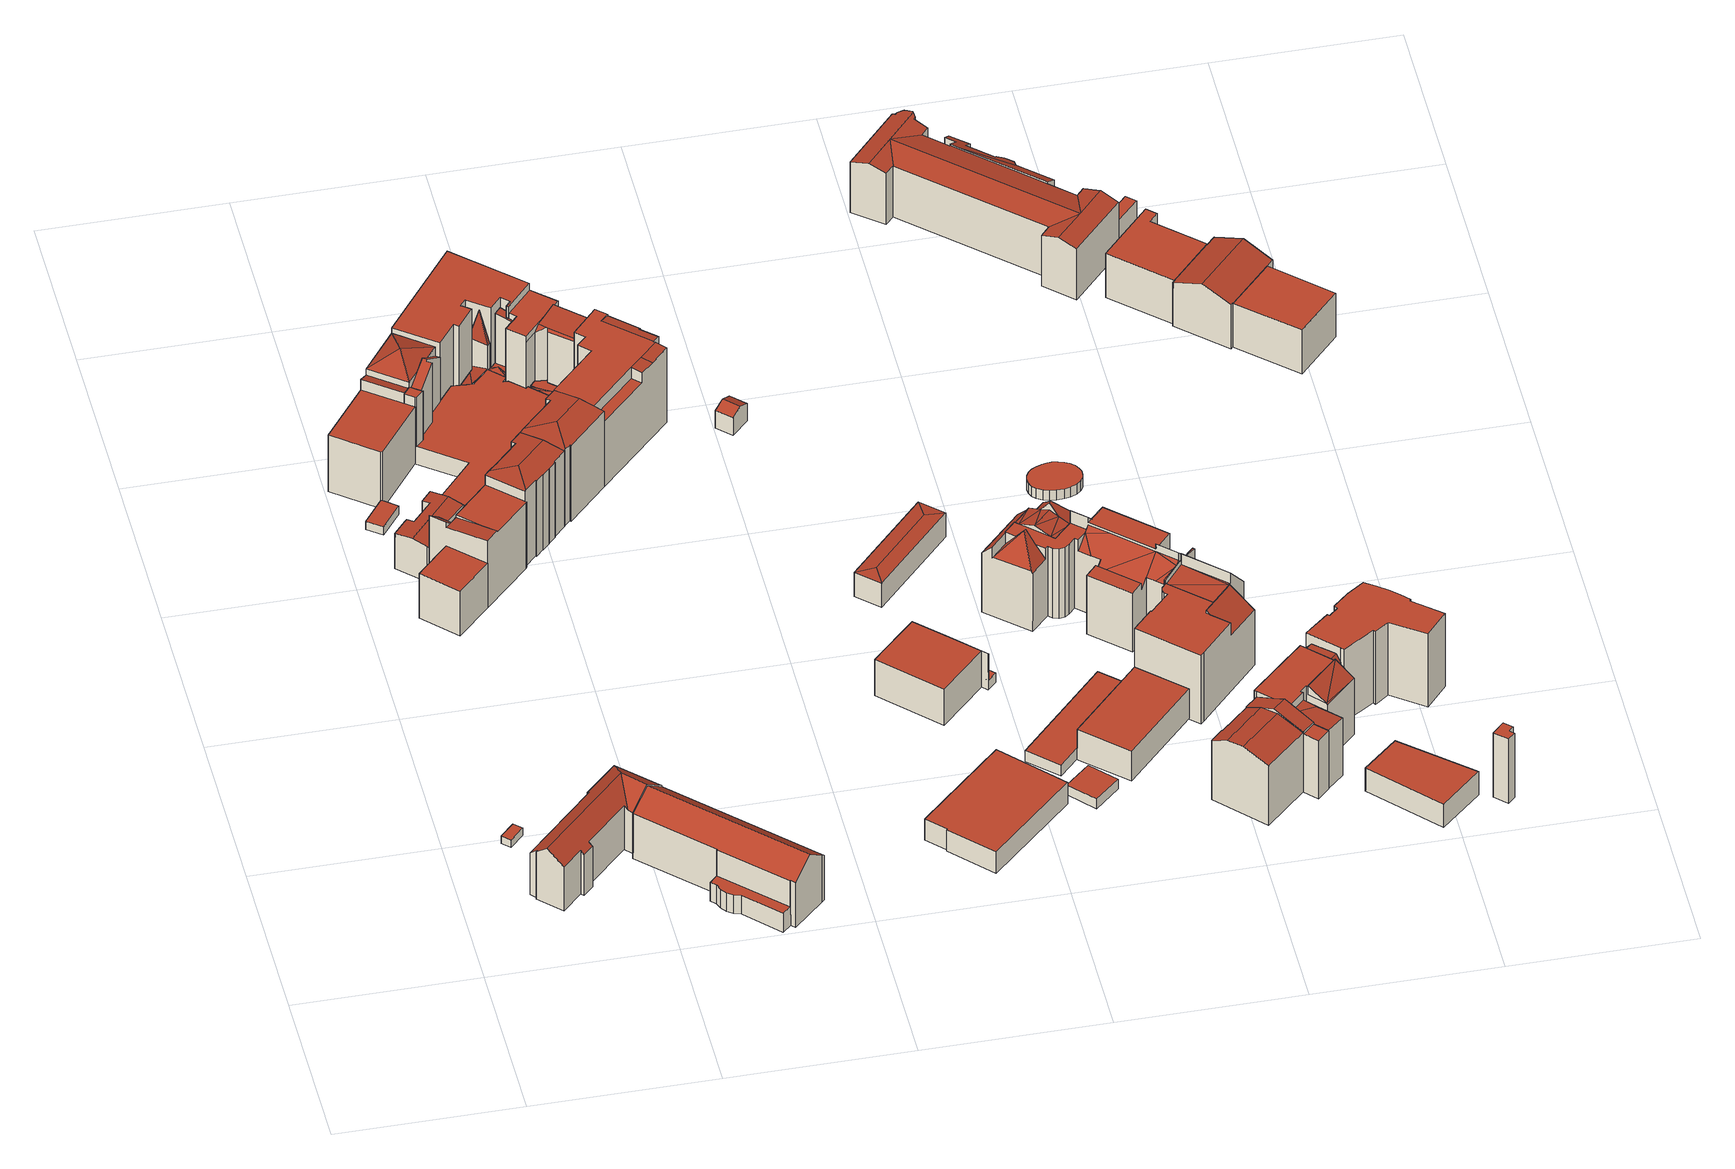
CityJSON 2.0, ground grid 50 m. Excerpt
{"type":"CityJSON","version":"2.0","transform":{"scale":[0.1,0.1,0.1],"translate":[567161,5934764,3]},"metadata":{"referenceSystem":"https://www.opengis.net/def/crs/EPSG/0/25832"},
"CityObjects":{
"building1":{"type":"Building","attributes":{"Gemeindeschluessel":"02000000","Geometrietyp2DReferenz":"3000","function":"31001_2460","roofType":"1000","measuredHeight":2.39,"storeysAboveGround":1},"geometry":[{"type":"MultiSurface","lod":"2","boundaries":[[[0,1,2,3]],[[4,5,6,7]],[[4,3,2,5]],[[5,2,1,6]],[[6,1,0,7]],[[7,0,3,4]]],"semantics":{"surfaces":[{"type":"RoofSurface"},{"type":"GroundSurface"},{"type":"WallSurface"}],"values":[0,1,2,2,2,2]}}]},
"building2":{"type":"Building","attributes":{"Gemeindeschluessel":"02000000","Geometrietyp2DReferenz":"3000","function":"31001_3021","roofType":"3100","measuredHeight":18.52,"storeysAboveGround":4},"geometry":[{"type":"MultiSurface","lod":"2","boundaries":[[[8,9,10,11]],[[11,10,12,13]],[[14,15,16,17]],[[17,16,18,19]],[[19,18,20,21]],[[21,20,22,23]],[[24,25,26,27]],[[28,29,25,24]],[[30,31,14,17,19,21,23,8,11,13,28,24,27,32]],[[33,34,31,30,35]],[[36,32,27,26]],[[30,32,36,37,35]],[[15,14,31,34]],[[8,23,22,38,9]],[[29,28,13,12]],[[37,36,26,39]],[[37,39,33,35]],[[38,22,20,18,16,15,34,33,39]],[[38,39,26,25,29,12,10,9]]],"semantics":{"surfaces":[{"type":"WallSurface"},{"type":"GroundSurface"},{"type":"RoofSurface"}],"values":[0,0,0,0,0,0,0,0,1,0,0,0,0,0,0,2,2,2,2]}}]},
"building3":{"type":"Building","attributes":{"Gemeindeschluessel":"02000000","Geometrietyp2DReferenz":"3000","function":"31001_1120","roofType":"1000","measuredHeight":14.84,"storeysAboveGround":5},"geometry":[{"type":"MultiSurface","lod":"2","boundaries":[[[40,41,42,43]],[[44,45,46,47]],[[44,43,42,45]],[[45,42,41,46]],[[46,41,40,47]],[[47,40,43,44]]],"semantics":{"surfaces":[{"type":"RoofSurface"},{"type":"GroundSurface"},{"type":"WallSurface"}],"values":[0,1,2,2,2,2]}}]},
"building4":{"type":"Building","attributes":{"Gemeindeschluessel":"02000000","Geometrietyp2DReferenz":"3000","function":"31001_1310","roofType":"1000","measuredHeight":2.68,"storeysAboveGround":1},"geometry":[{"type":"MultiSurface","lod":"2","boundaries":[[[48,49,50,51,52]],[[53,54,55,56,57]],[[53,52,51,54]],[[54,51,50,55]],[[55,50,49,56]],[[56,49,48,57]],[[57,48,52,53]]],"semantics":{"surfaces":[{"type":"RoofSurface"},{"type":"GroundSurface"},{"type":"WallSurface"}],"values":[0,1,2,2,2,2,2]}}]},
"building5":{"type":"Building","attributes":{"Gemeindeschluessel":"02000000","Geometrietyp2DReferenz":"3000","function":"31001_1010","roofType":"3100","measuredHeight":12.46,"storeysAboveGround":3},"geometry":[{"type":"MultiSurface","lod":"2","boundaries":[[[58,59,60,61,62,63,64,65,66]],[[67,68,69,70,71,59,58]],[[72,66,65,73]],[[73,65,64,74]],[[74,64,63,75]],[[75,63,62,76]],[[76,62,61,77]],[[77,61,60,78]],[[79,71,70,80]],[[80,70,69,81]],[[81,69,68,82]],[[82,68,67,83]],[[83,67,58,66,72]],[[78,60,59,71,79]],[[78,79,80,81,82,83,72,73,74,75,76,77]]],"semantics":{"surfaces":[{"type":"RoofSurface"},{"type":"WallSurface"},{"type":"GroundSurface"}],"values":[0,0,1,1,1,1,1,1,1,1,1,1,1,1,2]}}]},
"building6":{"type":"Building","attributes":{"Gemeindeschluessel":"02000000","Geometrietyp2DReferenz":"3000","function":"31001_1120","roofType":"1000","measuredHeight":18.79,"storeysAboveGround":6},"geometry":[{"type":"MultiSurface","lod":"2","boundaries":[[[84,85,86,87,88]],[[89,55,54,90,91]],[[90,85,84,91]],[[89,88,87,55]],[[55,87,86,54]],[[54,86,85,90]],[[89,91,84,88]]],"semantics":{"surfaces":[{"type":"RoofSurface"},{"type":"GroundSurface"},{"type":"WallSurface"}],"values":[0,1,2,2,2,2,2]}}]},
"building7":{"type":"Building","attributes":{"Gemeindeschluessel":"02000000","Geometrietyp2DReferenz":"3000","function":"31001_1120","roofType":"1000","measuredHeight":22.59,"storeysAboveGround":6},"geometry":[{"type":"MultiSurface","lod":"2","boundaries":[[[92,93,94,95,96]],[[97,98,99,100,101,93,102]],[[103,104,105,106,107,108,99,109]],[[110,96,95,111]],[[93,92,102]],[[93,101,94]],[[99,98,109]],[[112,107,106,113]],[[113,106,105,114]],[[114,105,104,115]],[[115,104,103,116]],[[99,108,100]],[[117,110,111,118,112,113,114,115,116]],[[110,117,97,102,92,96]],[[112,118,100,108,107]],[[117,116,103,109,98,97]],[[118,111,95,94,101,100]]],"semantics":{"surfaces":[{"type":"RoofSurface"},{"type":"WallSurface"},{"type":"GroundSurface"}],"values":[0,0,0,1,1,1,1,1,1,1,1,1,2,1,1,1,1]}}]},
"building8":{"type":"Building","attributes":{"Gemeindeschluessel":"02000000","Geometrietyp2DReferenz":"3000","function":"31001_3040","roofType":"3100","measuredHeight":19.84,"storeysAboveGround":4},"geometry":[{"type":"MultiSurface","lod":"2","boundaries":[[[119,120,121,122,123,124,125,126,127]],[[128,129,130,131]],[[132,124,123,133]],[[133,123,122,134]],[[134,122,121,135]],[[135,121,120,136]],[[136,120,119,137]],[[138,139,140,141]],[[125,142,143,126]],[[144,145,146,147]],[[138,141,132,133,134,135,136,137,148,149,150,128,131,144,147]],[[151,150,149,152]],[[145,144,131,130]],[[138,147,146,153,139]],[[148,137,119,127]],[[132,141,140,142,125,124]],[[149,148,127,126,143,152]],[[128,150,151,154,129]],[[153,146,145,130,129,154]],[[153,154,151,152,143,142,140,139]]],"semantics":{"surfaces":[{"type":"RoofSurface"},{"type":"WallSurface"},{"type":"GroundSurface"}],"values":[0,1,1,1,1,1,1,1,1,1,2,1,1,1,1,1,1,1,0,0]}}]},
"building9":{"type":"Building","attributes":{"Gemeindeschluessel":"02000000","Geometrietyp2DReferenz":"3000","function":"31001_1120","roofType":"3500","measuredHeight":26.57,"storeysAboveGround":7},"geometry":[{"type":"MultiSurface","lod":"2","boundaries":[[[155,156,157,158]],[[159,160,161,162]],[[161,163,162]],[[161,164,163]],[[165,164,161,160,166]],[[167,168,169,170,171,166,172]],[[170,173,174,165,171]],[[175,155,158,91]],[[156,159,162,157]],[[174,164,165]],[[166,160,172]],[[176,169,168,177]],[[177,168,167,178]],[[176,177,178,179,175,91,180,181]],[[180,91,158,157,162,163]],[[181,180,163,164,174,173]],[[176,181,173,170,169]],[[165,166,171]],[[179,178,167,172,160]],[[175,179,160,159,156,155]]],"semantics":{"surfaces":[{"type":"RoofSurface"},{"type":"WallSurface"},{"type":"GroundSurface"}],"values":[0,0,0,0,0,0,0,1,1,1,1,1,1,2,1,1,1,1,1,1]}}]},
"building10":{"type":"Building","attributes":{"Gemeindeschluessel":"02000000","Geometrietyp2DReferenz":"3000","function":"31001_1120","roofType":"3200","measuredHeight":25.7,"storeysAboveGround":7},"geometry":[{"type":"MultiSurface","lod":"2","boundaries":[[[182,183,184,185,186]],[[184,187,188,189,190,191,185]],[[192,193,194,195,196,197,198,199,200,201,187,184,183]],[[202,182,186,203]],[[204,191,190,205]],[[205,190,189,206]],[[206,189,188,207]],[[208,201,200,209]],[[209,200,199,210]],[[210,199,198,211]],[[211,198,197,212]],[[212,197,196,213]],[[213,196,195,214]],[[214,195,194,215]],[[215,194,193,216]],[[216,193,192,217]],[[202,203,204,205,206,207,208,209,210,211,212,213,214,215,216,217]],[[208,207,188,187,201]],[[202,217,192,183,182]],[[204,203,186,185,191]]],"semantics":{"surfaces":[{"type":"RoofSurface"},{"type":"WallSurface"},{"type":"GroundSurface"}],"values":[0,0,0,1,1,1,1,1,1,1,1,1,1,1,1,1,2,1,1,1]}}]},
"building11":{"type":"Building","attributes":{"Gemeindeschluessel":"02000000","Geometrietyp2DReferenz":"3000","function":"31001_2010","roofType":"1000","measuredHeight":24.08,"storeysAboveGround":1},"geometry":[{"type":"MultiSurface","lod":"2","boundaries":[[[218,219,220,221,222]],[[223,224,225,226,219,218]],[[227,223,218]],[[225,224,228]],[[229,230,231,232]],[[233,229,232]],[[234,235,236,237,238,239]],[[229,240,241,230]],[[233,240,229]],[[242,243,244]],[[245,242,244]],[[246,247,248,249,250,251]],[[242,252,243]],[[245,252,242]],[[253,254,255]],[[256,253,255]],[[253,257,254]],[[256,257,253]],[[258,259,260,261,262]],[[228,224,263,264,265]],[[266,267,268]],[[269,270,271,272,273]],[[274,275,276,277]],[[278,279,280,281]],[[282,283,284,285]],[[285,284,286,287]],[[288,289,290,291]],[[291,290,292,293]],[[222,294,218]],[[269,295,296,270]],[[234,297,235]],[[207,298,299,206]],[[255,300,262,256]],[[301,302,303,299]],[[304,221,220,305]],[[306,227,218]],[[244,307,308,245]],[[224,232,231,263]],[[223,233,232,224]],[[309,239,238,310]],[[310,238,237]],[[234,239,309]],[[311,312,313,314]],[[236,315,237]],[[266,251,250,267]],[[316,317,318,319]],[[320,321,322,323]],[[276,324,325,257,277]],[[257,325,326,254]],[[257,256,262,261]],[[257,261,260,274,277]],[[327,260,259,328]],[[329,258,262]],[[205,330,331,204]],[[332,265,264,333]],[[334,335,336,337]],[[338,339,287,286,340,341]],[[204,331,302,301,342,343]],[[333,264,263,231,230,241,268,267,250,249,344]],[[311,314,207,206,205,204,343,338,341,278,281,345,288,291,293,304,305,346,332,333,344,334,337,316,319,347,348,349,350,351,320,323,352,327,328]],[[342,301,299,298,297,234,309,310,237,315,313,312,329,262,300,353,296,295,308,307,306,218,294,292,290,289,282,285,287,339]],[[354,355,318,317,336,335,356]],[[296,353,349,348,271,270]],[[207,314,313,315,236,235,297,298]],[[330,205,206,299,303]],[[350,349,353,300,255,254,326,357]],[[332,346,226,225,228,265]],[[269,273,247,246,252,245,308,295]],[[329,312,311,328,259,258]],[[356,335,334,344,249,248]],[[348,347,355,354,272,271]],[[327,352,275,274,260]],[[352,323,322,324,276,275]],[[321,320,351,358]],[[358,351,350,357]],[[354,356,248,247,273,272]],[[318,355,347,319]],[[336,317,316,337]],[[240,243,252,246,251,266,268,241]],[[223,227,306,307,244,243,240,233]],[[346,305,220,219,226]],[[342,339,338,343]],[[304,293,292,294,222,221]],[[288,345,283,282,289]],[[279,278,341,340]],[[283,345,281,280]],[[358,357,326,325,324,322,321]],[[330,303,302,331]],[[280,279,340,286,284,283]]],"semantics":{"surfaces":[{"type":"RoofSurface"},{"type":"WallSurface"},{"type":"GroundSurface"}],"values":[0,0,0,0,0,0,0,0,0,0,0,0,0,0,0,0,0,0,0,0,0,0,0,1,1,1,1,1,1,1,1,1,1,1,1,1,1,1,1,1,1,1,1,1,1,1,1,1,1,1,1,1,1,1,1,1,1,1,1,2,0,0,1,1,1,1,1,1,1,1,1,1,1,1,1,1,1,1,1,1,1,1,1,1,1,1,0,0,0]}}]},
"building12":{"type":"Building","attributes":{"Gemeindeschluessel":"02000000","Geometrietyp2DReferenz":"3000","function":"31001_1120","roofType":"1000","measuredHeight":25.16,"storeysAboveGround":7},"geometry":[{"type":"MultiSurface","lod":"2","boundaries":[[[359,360,361,362]],[[362,361,363,181]],[[181,363,364,180]],[[365,366,367,368]],[[368,367,369,370]],[[371,372,373,374]],[[375,376,377,378]],[[378,377,379,380]],[[380,379,372,371]],[[375,378,380,371,374,365,368,370,359,362,181,180,381,382]],[[369,367,366,373,372,379,377,376,383,384,364,363,361,360]],[[364,384,381,180]],[[384,383,382,381]],[[383,376,375,382]],[[373,366,365,374]],[[369,360,359,370]]],"semantics":{"surfaces":[{"type":"WallSurface"},{"type":"GroundSurface"},{"type":"RoofSurface"}],"values":[0,0,0,0,0,0,0,0,0,1,2,0,0,0,0,0]}}]},
"building13":{"type":"Building","attributes":{"Gemeindeschluessel":"02000000","Geometrietyp2DReferenz":"3000","function":"31001_1120","roofType":"3200","measuredHeight":25.89,"storeysAboveGround":7},"geometry":[{"type":"MultiSurface","lod":"2","boundaries":[[[201,385,386,387,388]],[[386,389,390,391,392,387]],[[385,393,394,395,389,386]],[[208,201,388,207]],[[314,392,391,311]],[[311,391,390,396]],[[397,395,394,398]],[[398,394,393,399]],[[208,207,314,311,396,397,398,399]],[[397,396,390,389,395]],[[208,399,393,385,201]],[[314,207,388,387,392]]],"semantics":{"surfaces":[{"type":"RoofSurface"},{"type":"WallSurface"},{"type":"GroundSurface"}],"values":[0,0,0,1,1,1,1,1,2,1,1,1]}}]},
"building14":{"type":"Building","attributes":{"Gemeindeschluessel":"02000000","Geometrietyp2DReferenz":"3000","function":"31001_1120","roofType":"1000","measuredHeight":23.62,"storeysAboveGround":6},"geometry":[{"type":"MultiSurface","lod":"2","boundaries":[[[400,401,402,403]],[[401,404,405,406,407,408,409,402]],[[410,406,405,411]],[[407,412,413,414,408]],[[415,403,416]],[[375,417,418,382]],[[413,419,414]],[[420,421,417,375]],[[422,410,411,423]],[[422,423,424,425,426,427,420,375,382,428]],[[429,416,403,402,409]],[[422,428,412,407,406,410]],[[424,423,411,405,404]],[[409,408,414]],[[426,425,400,403,415]],[[425,424,404,401,400]],[[428,382,418,419,413,412]],[[427,426,415,416,429,430]],[[421,420,427,430]],[[421,430,429,409,414,419,418,417]]],"semantics":{"surfaces":[{"type":"RoofSurface"},{"type":"WallSurface"},{"type":"GroundSurface"}],"values":[0,0,0,0,0,1,1,1,1,2,1,1,1,1,1,1,1,1,1,0]}}]},
"building15":{"type":"Building","attributes":{"Gemeindeschluessel":"02000000","Geometrietyp2DReferenz":"3000","function":"31001_1120","roofType":"1000","measuredHeight":25.23,"storeysAboveGround":7},"geometry":[{"type":"MultiSurface","lod":"2","boundaries":[[[431,432,433,434]],[[435,436,437,438]],[[436,439,440,437]],[[433,438,441,434]],[[442,443,444]],[[445,446,447,448]],[[448,447,449,450]],[[450,449,451,452]],[[432,435,438,433]],[[453,454,455,456,457,422,428,445,448,450,452,458]],[[440,451,444,443,459,460,461,462,463,464,441,438]],[[453,458,439,436,435,432,431]],[[446,445,428,459,443,442]],[[440,438,437]],[[458,452,451,440,439]],[[461,460,422,457]],[[460,459,428,422]],[[463,462,456,455]],[[462,461,457,456]],[[454,453,431,434,441,464]],[[464,463,455,454]],[[446,442,444,451,449,447]]],"semantics":{"surfaces":[{"type":"RoofSurface"},{"type":"WallSurface"},{"type":"GroundSurface"}],"values":[0,0,0,1,1,1,1,1,1,2,0,1,1,0,1,1,1,1,1,1,1,0]}}]},
"building16":{"type":"Building","attributes":{"Gemeindeschluessel":"02000000","Geometrietyp2DReferenz":"3000","function":"31001_3210","roofType":"1000","measuredHeight":7.13,"storeysAboveGround":1},"geometry":[{"type":"MultiSurface","lod":"2","boundaries":[[[465,466,467,468]],[[468,467,469,470]],[[470,469,471,472]],[[472,471,473,474]],[[466,465,475,476]],[[476,475,474,473]],[[474,475,465,468,470,472]],[[476,473,471,469,467,466]]],"semantics":{"surfaces":[{"type":"WallSurface"},{"type":"GroundSurface"},{"type":"RoofSurface"}],"values":[0,0,0,0,0,0,1,2]}}]},
"building17":{"type":"Building","attributes":{"Gemeindeschluessel":"02000000","Geometrietyp2DReferenz":"3000","function":"31001_3020","roofType":"1000","measuredHeight":11.96,"storeysAboveGround":3},"geometry":[{"type":"MultiSurface","lod":"2","boundaries":[[[477,478,479,480]],[[481,482,483,484]],[[480,485,486,477]],[[487,488,489,490]],[[490,489,491,492]],[[493,479,478,494]],[[487,490,492,481,484,495,493,494]],[[487,494,478,477,486,488]],[[493,495,485,480,479]],[[482,481,492,491]],[[485,495,484,483]],[[483,482,491,489,488,486,485]]],"semantics":{"surfaces":[{"type":"RoofSurface"},{"type":"WallSurface"},{"type":"GroundSurface"}],"values":[0,1,1,1,1,1,2,1,1,1,1,0]}}]},
"building18":{"type":"Building","attributes":{"Gemeindeschluessel":"02000000","Geometrietyp2DReferenz":"3000","function":"31001_2080","roofType":"3100","measuredHeight":7.24,"storeysAboveGround":2},"geometry":[{"type":"MultiSurface","lod":"2","boundaries":[[[496,497,498,499]],[[497,500,501,498]],[[502,496,499,503]],[[504,501,500,505]],[[505,500,497,496,502]],[[503,499,498,501,504]],[[503,504,505,502]]],"semantics":{"surfaces":[{"type":"RoofSurface"},{"type":"WallSurface"},{"type":"GroundSurface"}],"values":[0,0,1,1,1,1,2]}}]},
"building19":{"type":"Building","attributes":{"Gemeindeschluessel":"02000000","Geometrietyp2DReferenz":"3000","function":"31001_3020","roofType":"3200","measuredHeight":8.22,"storeysAboveGround":2},"geometry":[{"type":"MultiSurface","lod":"2","boundaries":[[[506,507,508,509]],[[510,506,509]],[[510,511,507,506]],[[507,511,508]],[[512,509,508,513]],[[514,510,509,512]],[[515,511,510,514]],[[515,514,512,513]],[[515,513,508,511]]],"semantics":{"surfaces":[{"type":"RoofSurface"},{"type":"WallSurface"},{"type":"GroundSurface"}],"values":[0,0,0,0,1,1,1,2,1]}}]},
"building20":{"type":"Building","attributes":{"Gemeindeschluessel":"02000000","Geometrietyp2DReferenz":"3000","function":"31001_1010","roofType":"1000","measuredHeight":3.22,"storeysAboveGround":1},"geometry":[{"type":"MultiSurface","lod":"2","boundaries":[[[516,517,518,519]],[[520,521,522,523]],[[520,519,518,521]],[[521,518,517,522]],[[522,517,516,523]],[[523,516,519,520]]],"semantics":{"surfaces":[{"type":"RoofSurface"},{"type":"GroundSurface"},{"type":"WallSurface"}],"values":[0,1,2,2,2,2]}}]},
"building21":{"type":"Building","attributes":{"Gemeindeschluessel":"02000000","Geometrietyp2DReferenz":"3000","function":"31001_3210","roofType":"1000","measuredHeight":9.72,"storeysAboveGround":1},"geometry":[{"type":"MultiSurface","lod":"2","boundaries":[[[524,525,526,527]],[[528,529,530,531]],[[532,527,526,533]],[[534,525,524,535]],[[536,528,531,537,534,535]],[[533,526,525,534,537,538]],[[536,535,524,527,532,539]],[[529,528,536,539]],[[538,537,531,530]],[[538,530,529,539,532,533]]],"semantics":{"surfaces":[{"type":"RoofSurface"},{"type":"WallSurface"},{"type":"GroundSurface"}],"values":[0,1,1,1,2,1,1,1,1,0]}}]},
"building22":{"type":"Building","attributes":{"name":"Stadtteilschule Hamburg-Mitte Abendschule St. Georg","Gemeindeschluessel":"02000000","Geometrietyp2DReferenz":"3000","function":"31001_3020","roofType":"1000","measuredHeight":27.32,"storeysAboveGround":6},"geometry":[{"type":"MultiSurface","lod":"2","boundaries":[[[540,541,542,543,544,545]],[[546,541,540]],[[547,548,549,550]],[[546,551,552,553,542,541]],[[554,555,548,547]],[[556,554,547]],[[557,554,556]],[[558,557,556]],[[559,558,556]],[[554,560,561,562,563]],[[564,558,559]],[[565,564,559]],[[558,566,567,568,561,560]],[[561,568,562]],[[569,570,571,572,573]],[[574,575,576]],[[577,578,579,580]],[[581,582,575]],[[583,584,585,586,587]],[[588,589,585,584]],[[590,591,589,588]],[[592,593,594]],[[595,596,597,598,599,600]],[[589,601,585]],[[602,603,604]],[[605,602,604]],[[606,607,608,593]],[[609,610,611,606,612]],[[602,613,614,615,603]],[[616,591,617,618,619]],[[544,620,621,545]],[[550,622,547]],[[559,623,565]],[[552,624,553]],[[543,625,620,544]],[[563,555,554]],[[626,627,628,629]],[[629,628,630,631]],[[631,630,632,633]],[[558,564,566]],[[575,634,576]],[[570,569,635]],[[587,579,578,583]],[[636,577,580,637]],[[575,582,638]],[[570,639,571]],[[598,640,599]],[[641,642,643,644]],[[645,646,647,648]],[[649,650,651,652]],[[619,653,654,604,616]],[[604,654,655,605]],[[656,657,658,659]],[[659,658,650,649]],[[591,594,589]],[[604,603,593,592]],[[604,592,594,591,616]],[[660,600,599]],[[661,662,663]],[[596,608,597]],[[611,607,606]],[[593,612,606]],[[615,609,612,593,603]],[[664,613,602]],[[661,665,666]],[[667,618,617,668]],[[669,551,546,540,545,621,670,671]],[[672,673,574,576,634,674,675]],[[635,569,573,676,638,582,581,585,601,595,600,660]],[[640,598,597,608,607,611,610,677,678,562,568,567,572,571,639]],[[679,680,663,662,646,645]],[[647,646,662,661,666,655,654,653,651,650,658,657,643,642,681]],[[682,641,644,656,659,649,652,667,668,683,684,636,637,672,675,626,629,631,633,685,669,671,686,687,678,677,688,679,645,648]],[[689,690,670,621,620]],[[553,624,691,632,630,628,627,674,634,575,638,676,623,559,547,622,625,543]],[[670,690,686,671]],[[678,687,549,548,555,563,562]],[[672,637,580,579,587,586,673]],[[684,683,590,588,584]],[[682,648,647,681]],[[602,605,655,666,665]],[[679,688,614,613,664,680]],[[688,677,610,609,615,614]],[[596,595,601,589]],[[667,652,651,653,619,618]],[[683,668,617,591,590]],[[656,644,643,657]],[[641,682,681,642]],[[636,684,584,583,578,577]],[[623,676,573,572,567,566,564,565]],[[674,627,626,675]],[[557,558,560,554]],[[547,559,556]],[[687,686,690,689,549]],[[669,685,691,624,552,551]],[[632,691,685,633]],[[689,620,625,622,550,549]],[[553,543,542]],[[602,665,661,663,680,664]],[[596,589,594,593,608]],[[640,639,570,635,660,599]],[[574,673,586,585,581,575]]],"semantics":{"surfaces":[{"type":"RoofSurface"},{"type":"WallSurface"},{"type":"GroundSurface"}],"values":[0,0,0,0,0,0,0,0,0,0,0,0,0,0,0,0,0,0,0,0,0,0,0,0,0,0,0,0,0,0,1,1,1,1,1,1,1,1,1,1,1,1,1,1,1,1,1,1,1,1,1,1,1,1,1,1,1,1,1,1,1,1,1,1,1,1,1,1,1,1,1,0,2,0,0,1,1,1,1,1,1,1,1,1,1,1,1,1,1,1,1,1,1,1,1,1,1,1,0,0,0,0]}}]},
"building23":{"type":"Building","attributes":{"name":"Höhere Handelsschule","Gemeindeschluessel":"02000000","Geometrietyp2DReferenz":"3000","function":"31001_3020","roofType":"3100","measuredHeight":23.47,"storeysAboveGround":4},"geometry":[{"type":"MultiSurface","lod":"2","boundaries":[[[692,693,694,695,696,697,698]],[[699,693,692,700,701]],[[702,703,701,700]],[[699,704,705,706,707,708,694]],[[709,710,711,705,704]],[[712,713,714,715,716]],[[717,698,697,718]],[[718,697,696,719]],[[720,707,706,721]],[[694,708,695]],[[715,711,710,716]],[[722,714,713,723]],[[723,713,712,724]],[[725,726,717,718,719,720,721,722,723,724]],[[717,726,702,700,692,698]],[[722,721,706,705,711,715,714]],[[709,704,699,701,703]],[[725,724,712,716,710,709]],[[726,725,709,703,702]],[[699,694,693]],[[720,719,696,695,708,707]]],"semantics":{"surfaces":[{"type":"RoofSurface"},{"type":"WallSurface"},{"type":"GroundSurface"}],"values":[0,0,0,0,0,0,1,1,1,1,1,1,1,2,1,1,1,1,1,1,1]}}]},
"building24":{"type":"Building","attributes":{"Gemeindeschluessel":"02000000","Geometrietyp2DReferenz":"3000","function":"31001_2090","roofType":"1000","measuredHeight":3.24,"storeysAboveGround":1},"geometry":[{"type":"MultiSurface","lod":"2","boundaries":[[[727,728,729,730,731,732,733,734,735,736,737,738,739,740,741,742,743,744,745,746,747,748,749,750,751,752]],[[753,754,755,756,757,758,759,760,761,762,763,764,765,766,767,768,769,770,771,772,773,774,775,776,777,778]],[[753,752,751,754]],[[754,751,750,755]],[[755,750,749,756]],[[756,749,748,757]],[[757,748,747,758]],[[758,747,746,759]],[[759,746,745,760]],[[760,745,744,761]],[[761,744,743,762]],[[762,743,742,763]],[[763,742,741,764]],[[764,741,740,765]],[[765,740,739,766]],[[766,739,738,767]],[[767,738,737,768]],[[768,737,736,769]],[[769,736,735,770]],[[770,735,734,771]],[[771,734,733,772]],[[772,733,732,773]],[[773,732,731,774]],[[774,731,730,775]],[[775,730,729,776]],[[776,729,728,777]],[[777,728,727,778]],[[778,727,752,753]]],"semantics":{"surfaces":[{"type":"RoofSurface"},{"type":"GroundSurface"},{"type":"WallSurface"}],"values":[0,1,2,2,2,2,2,2,2,2,2,2,2,2,2,2,2,2,2,2,2,2,2,2,2,2,2,2]}}]},
"building25":{"type":"Building","attributes":{"Gemeindeschluessel":"02000000","Geometrietyp2DReferenz":"3000","function":"31001_1010","roofType":"1000","measuredHeight":22.46,"storeysAboveGround":6},"geometry":[{"type":"MultiSurface","lod":"2","boundaries":[[[779,780,781]],[[782,783,784]],[[785,786,787,788]],[[789,790,786,785]],[[791,792,782]],[[793,794,790,789]],[[795,796,797,798]],[[780,799,800,781]],[[801,802,803,804]],[[804,803,805,806]],[[807,808,809,810]],[[810,809,811,812]],[[813,784,783,814]],[[782,784,813,815]],[[808,807,798,797,799,780,779]],[[812,811,781,800,802,801]],[[816,795,798,807,810,812,801,804,806,817,818,819,820]],[[821,788,787,817,806,805]],[[795,816,791,782,815,813,796]],[[814,793,789,785,788,821]],[[822,820,819,814,783]],[[818,817,787,786,790,794]],[[792,791,816,820,822]],[[819,818,794,793,814]],[[792,822,783,782]],[[781,811,809,808,779]],[[821,805,803,802,800,799,797,796,813,814]]],"semantics":{"surfaces":[{"type":"RoofSurface"},{"type":"WallSurface"},{"type":"GroundSurface"}],"values":[0,0,0,0,0,0,1,1,1,1,1,1,1,1,1,1,2,1,1,1,1,1,1,1,0,0,0]}}]},
"building26":{"type":"Building","attributes":{"Gemeindeschluessel":"02000000","Geometrietyp2DReferenz":"3000","function":"31001_3210","roofType":"1000","measuredHeight":7.73,"storeysAboveGround":1},"geometry":[{"type":"MultiSurface","lod":"2","boundaries":[[[823,824,825,826]],[[826,825,827,828]],[[828,827,829,830]],[[831,832,824,823]],[[830,829,832,831]],[[830,831,823,826,828]],[[832,829,827,825,824]]],"semantics":{"surfaces":[{"type":"WallSurface"},{"type":"GroundSurface"},{"type":"RoofSurface"}],"values":[0,0,0,0,0,1,2]}}]},
"building27":{"type":"Building","attributes":{"Gemeindeschluessel":"02000000","Geometrietyp2DReferenz":"3000","function":"31001_3050","roofType":"3100","measuredHeight":18.46,"storeysAboveGround":3},"geometry":[{"type":"MultiSurface","lod":"2","boundaries":[[[833,834,835,836]],[[837,838,839]],[[840,841,842,843]],[[843,842,844,845]],[[845,844,846,847]],[[847,846,848,849]],[[850,851,852,853]],[[838,854,855,839]],[[856,857,858,859]],[[859,858,860,861]],[[861,860,862,863]],[[863,862,864,865]],[[866,867,868,869]],[[870,871,872,873,874,875]],[[841,840,876,877]],[[878,879,880,868,867]],[[879,881,882,883,884,885,886,855,887]],[[879,887,873,872]],[[888,870,875,889,876,840,843,845,847,849,850,853,890,891,892,893,894,895,896,897,856,859,861,863,865,898,899,900,901,866,869]],[[887,902,848,846,844,842,841,877,903]],[[904,905,836,835,864,862,860,858,857,906,907,908,909]],[[892,891,886,885]],[[900,899,882,881]],[[866,901,910,878,867]],[[895,894,909,908,911,912]],[[910,901,900,881]],[[888,869,868,880,913]],[[871,870,888,913]],[[914,896,895,912]],[[898,865,864,835,834]],[[884,883,833,836,905]],[[906,857,856,897]],[[897,896,914,915,907,906]],[[911,908,907,915]],[[904,909,894,893]],[[899,898,834,833,883,882]],[[893,892,885,884,905,904]],[[890,853,852,854,838,837]],[[891,890,837,839,855,886]],[[850,849,848,902,851]],[[916,889,875,874]],[[876,889,916,903,877]],[[910,881,879,878]],[[871,913,880,879,872]],[[911,915,914,912]],[[902,887,855,854,852,851]],[[916,874,873,887,903]]],"semantics":{"surfaces":[{"type":"RoofSurface"},{"type":"WallSurface"},{"type":"GroundSurface"}],"values":[0,0,1,1,1,1,1,1,1,1,1,1,1,1,1,0,0,0,2,0,0,1,1,1,1,1,1,1,1,1,1,1,1,1,1,1,1,1,1,1,1,1,0,0,0,0,0]}}]},
"building28":{"type":"Building","attributes":{"Gemeindeschluessel":"02000000","Geometrietyp2DReferenz":"3000","function":"31001_1010","roofType":"1000","measuredHeight":24.18,"storeysAboveGround":8},"geometry":[{"type":"MultiSurface","lod":"2","boundaries":[[[917,918,919,920,921,922,923,924,925,926,927,928,929,930,931,818,817,932,933]],[[934,935,936,937,938,939,940,941,942,943,944,945,946,947,948,949,950,951,952]],[[952,951,918,917]],[[951,950,919,918]],[[950,949,920,919]],[[949,948,921,920]],[[948,947,922,921]],[[947,946,923,922]],[[946,945,924,923]],[[945,944,925,924]],[[944,943,926,925]],[[943,942,927,926]],[[942,941,928,927]],[[941,940,929,928]],[[940,939,930,929]],[[939,938,931,930]],[[938,937,818,931]],[[937,936,817,818]],[[936,935,932,817]],[[935,934,933,932]],[[934,952,917,933]]],"semantics":{"surfaces":[{"type":"GroundSurface"},{"type":"RoofSurface"},{"type":"WallSurface"}],"values":[0,1,2,2,2,2,2,2,2,2,2,2,2,2,2,2,2,2,2,2,2]}}]},
"building29":{"type":"Building","attributes":{"Gemeindeschluessel":"02000000","Geometrietyp2DReferenz":"3000","function":"31001_2100","roofType":"1000","measuredHeight":21.32,"storeysAboveGround":5},"geometry":[{"type":"MultiSurface","lod":"2","boundaries":[[[953,954,955,956,957,958]],[[959,960,961,962,963,964]],[[959,958,957,960]],[[960,957,956,961]],[[961,956,955,962]],[[962,955,954,963]],[[963,954,953,964]],[[964,953,958,959]]],"semantics":{"surfaces":[{"type":"RoofSurface"},{"type":"GroundSurface"},{"type":"WallSurface"}],"values":[0,1,2,2,2,2,2,2]}}]},
"building30":{"type":"Building","attributes":{"Gemeindeschluessel":"02000000","Geometrietyp2DReferenz":"3000","function":"31001_2590","roofType":"1000","measuredHeight":9},"geometry":[{"type":"MultiSurface","lod":"2","boundaries":[[[965,966,967,968,969,970]],[[971,972,973,974,975,976]],[[976,975,966,965]],[[975,974,967,966]],[[974,973,968,967]],[[973,972,969,968]],[[972,971,970,969]],[[971,976,965,970]]],"semantics":{"surfaces":[{"type":"GroundSurface"},{"type":"RoofSurface"},{"type":"WallSurface"}],"values":[0,1,2,2,2,2,2,2]}}]},
"building31":{"type":"Building","attributes":{"Gemeindeschluessel":"02000000","Geometrietyp2DReferenz":"3000","function":"31001_3050","roofType":"3100","measuredHeight":17.87,"storeysAboveGround":3},"geometry":[{"type":"MultiSurface","lod":"2","boundaries":[[[977,978,979,980,981]],[[982,983,984,985]],[[986,984,987,988]],[[989,990,991,992]],[[993,979,978,994]],[[995,981,980,996]],[[997,998,999,1000]],[[989,992,986,988,1001,997,1000,1002,1003,1004,1005,1006,1007,995,996]],[[987,984,983,1008,999,998,1009]],[[1008,983,982,1003,1002]],[[986,992,991,1010,985,984]],[[995,1007,977,981]],[[1005,1004,1011,1012,1013]],[[989,996,980,979,993,990]],[[1007,1006,1014,994,978,977]],[[1014,1006,1005,1013]],[[1011,1004,1003,982]],[[987,1009,1001,988]],[[999,1008,1002,1000]],[[1009,998,997,1001]],[[1010,991,990,993,994,1014,1013,1012]],[[1010,1012,1011,982,985]]],"semantics":{"surfaces":[{"type":"RoofSurface"},{"type":"WallSurface"},{"type":"GroundSurface"}],"values":[0,1,1,1,1,1,1,2,0,1,1,1,1,1,1,1,1,1,1,1,0,0]}}]},
"building32":{"type":"Building","attributes":{"Gemeindeschluessel":"02000000","Geometrietyp2DReferenz":"3000","function":"31001_2140","roofType":"1000","measuredHeight":1.82,"storeysAboveGround":1},"geometry":[{"type":"MultiSurface","lod":"2","boundaries":[[[1015,1016,1017,1018]],[[1019,1020,1021,1022]],[[1019,1018,1017,1020]],[[1020,1017,1016,1021]],[[1021,1016,1015,1022]],[[1022,1015,1018,1019]]],"semantics":{"surfaces":[{"type":"RoofSurface"},{"type":"GroundSurface"},{"type":"WallSurface"}],"values":[0,1,2,2,2,2]}}]}
},
"vertices":[
[164,443,52],[203,482,52],[182,503,52],[143,464,52],[143,464,28],[182,503,28],[203,482,28],[164,443,28],
[185,245,23],[185,245,180],[189,249,180],[189,249,23],[174,265,162],[174,265,23],[325,267,23],[325,267,168],[333,259,159],[333,259,23],[306,232,159],[306,232,23],[298,240,168],[298,240,23],[244,186,168],[244,186,23],[363,461,23],[363,461,159],[450,547,159],[450,547,23],[367,457,23],[367,457,162],[458,362,23],[440,381,23],[550,447,23],[448,373,158],[440,381,168],[458,362,158],[550,447,159],[504,405,208],[209,221,208],[449,460,208],
[210,1252,177],[299,1341,177],[212,1428,177],[124,1339,177],[124,1339,29],[212,1428,29],[299,1341,29],[210,1252,29],
[103,1664,57],[157,1733,57],[122,1762,57],[118,1764,57],[64,1694,57],[64,1694,30],[118,1764,30],[122,1762,30],[157,1733,30],[103,1664,30],
[142,1498,154],[262,1634,154],[224,1672,146],[197,1641,146],[214,1626,149],[160,1565,149],[144,1580,146],[140,1576,146],[104,1535,146],[172,1468,148],[176,1463,147],[207,1495,146],[198,1504,148],[295,1602,147],[104,1535,29],[140,1576,29],[144,1580,29],[160,1565,29],[214,1626,29],[197,1641,29],[224,1672,29],[295,1602,29],[198,1504,29],[207,1495,29],[176,1463,29],[172,1468,29],
[119,2004,218],[3,1854,218],[118,1764,218],[122,1762,218],[238,1912,218],[238,1912,30],[3,1854,30],[119,2004,30],
[212,1428,254],[226,1441,238],[243,1459,216],[207,1495,216],[176,1463,254],[299,1341,251],[331,1373,251],[297,1407,246],[244,1459,238],[243,1459,238],[212,1428,238],[425,1468,246],[427,1470,246],[424,1473,246],[340,1556,246],[338,1554,246],[244,1459,246],[331,1373,246],[176,1463,28],[207,1495,28],[338,1554,28],[340,1556,28],[424,1473,28],[427,1470,28],[425,1468,28],[299,1341,28],[244,1459,28],
[626,150,69],[633,132,69],[644,116,69],[660,105,69],[679,99,69],[765,9,69],[788,31,69],[634,184,69],[613,163,69],[550,447,7],[550,447,156],[552,445,156],[552,445,7],[765,9,7],[679,99,7],[660,105,7],[644,116,7],[633,132,7],[626,150,7],[800,20,7],[800,20,156],[789,31,156],[789,31,7],[788,31,155],[634,184,155],[892,106,7],[892,106,156],[885,100,163],[885,100,7],[613,163,7],[635,185,7],[458,362,7],[458,362,157],[635,185,156],[846,63,205],[504,404,205],
[214,1931,252],[231,1954,244],[137,2027,244],[119,2004,252],[231,1954,264],[232,1954,264],[230,2050,296],[137,2027,264],[229,2146,264],[324,2073,264],[297,2038,264],[259,1989,264],[255,1936,233],[299,1993,283],[286,2002,283],[289,2005,286],[278,2013,286],[232,1954,233],[335,2065,233],[324,2073,233],[214,1931,30],[286,2002,30],[299,1993,30],[255,1936,30],[232,1954,30],[229,2146,30],[335,2065,30],
[424,1473,279],[426,1476,280],[426,1566,286],[351,1566,281],[340,1556,279],[507,1646,286],[459,1694,279],[429,1663,279],[439,1653,281],[376,1589,281],[458,1507,280],[460,1506,279],[480,1526,279],[481,1525,279],[500,1544,279],[499,1545,279],[520,1565,279],[518,1567,280],[552,1601,280],[551,1602,280],[424,1473,29],[340,1556,29],[376,1589,29],[439,1653,29],[429,1663,29],[459,1694,29],[551,1602,29],[552,1601,29],[518,1567,29],[520,1565,29],[499,1545,29],[500,1544,29],[481,1525,29],[480,1526,29],[460,1506,29],[458,1507,29],
[425,2111,88],[432,2164,80],[395,2116,80],[382,2126,75],[374,2116,75],[476,2157,90],[436,2197,75],[434,2178,78],[439,2173,80],[432,2111,90],[426,2184,75],[459,2180,269],[445,2199,190],[440,2203,167],[436,2197,167],[476,2157,167],[451,1748,88],[486,1721,79],[507,1742,79],[472,1770,88],[463,1777,90],[442,1754,90],[483,2164,167],[453,2193,167],[500,2141,106],[483,2164,86],[476,2157,86],[516,2117,86],[523,2125,84],[541,2146,84],[500,2181,84],[487,2167,84],[486,2167,84],[483,2164,84],[523,2125,86],[612,2030,99],[569,2081,79],[561,2072,79],[655,1979,79],[665,1988,79],[689,1946,95],[698,1955,95],[669,1984,89],[665,1988,88],[655,1979,88],[440,2203,75],[430,2211,75],[415,2192,75],[483,2164,75],[486,2167,75],[453,2193,75],[504,2104,75],[517,2103,75],[512,2107,75],[546,2142,75],[541,2146,75],[669,1984,75],[695,2010,75],[690,2015,75],[665,1988,75],[214,1931,29],[214,1931,250],[232,1954,250],[232,1954,29],[255,1936,88],[255,1936,250],[262,1931,250],[262,1931,88],[241,1910,250],[241,1910,88],[299,1993,29],[299,1993,88],[286,2002,88],[286,2002,29],[335,2065,88],[335,2065,29],[374,2116,88],[504,2104,88],[517,2103,88],[486,1721,88],[459,1694,88],[429,1663,88],[561,2072,88],[366,1599,88],[366,1599,251],[429,1663,251],[382,2126,29],[395,2116,29],[432,2111,88],[476,2157,88],[516,2117,88],[442,1754,88],[463,1777,88],[548,1804,29],[548,1804,88],[558,1793,88],[558,1793,29],[507,1742,88],[526,2166,29],[526,2166,244],[531,2162,243],[531,2162,29],[614,2083,29],[614,2083,82],[670,2032,82],[670,2032,29],[690,2015,82],[665,1988,82],[569,2081,82],[669,1984,29],[698,1955,29],[689,1946,88],[439,1653,251],[376,1589,251],[415,2192,29],[430,2211,29],[518,2200,29],[518,2200,249],[539,2180,244],[539,2180,29],[356,1821,29],[356,1821,88],[238,1912,250],[238,1912,29],[256,1708,88],[256,1708,29],[487,2167,29],[255,1936,29],[439,2173,29],[548,2145,29],[512,2107,29],[555,2066,29],[583,2096,29],[615,2093,29],[695,2010,29],[555,2066,88],[546,2142,239],[548,2145,239],[500,2181,249],[583,2096,82],[615,2093,82],
[395,2116,30],[395,2116,282],[382,2126,282],[382,2126,30],[335,2065,282],[229,2146,282],[430,2211,30],[430,2211,282],[415,2192,282],[415,2192,30],[439,2173,282],[439,2173,30],[518,2200,30],[518,2200,282],[487,2167,282],[487,2167,30],[531,2162,30],[531,2162,282],[526,2166,282],[526,2166,30],[539,2180,282],[539,2180,30],[425,2400,30],[600,2237,30],[600,2237,282],[425,2400,282],
[555,1606,281],[555,1705,288],[470,1704,282],[459,1694,280],[628,1779,288],[575,1831,280],[548,1804,280],[558,1793,282],[570,1620,281],[573,1617,280],[681,1726,280],[575,1831,29],[681,1726,29],[573,1617,29],[570,1620,29],
[583,2096,242],[612,2093,257],[595,2110,257],[582,2096,241],[615,2093,257],[615,2091,257],[673,2037,257],[724,2090,267],[645,2164,267],[615,2131,261],[670,2032,252],[614,2083,251],[739,2107,242],[661,2180,242],[649,2167,261],[555,2066,241],[555,2067,241],[531,2162,261],[600,2237,261],[661,2180,261],[548,2145,30],[548,2145,261],[670,2032,30],[614,2083,30],[615,2093,30],[583,2096,30],[555,2066,30],[512,2107,30],[739,2107,30],[555,2067,261],[512,2107,261],
[681,1726,246],[804,1849,246],[781,1872,246],[658,1749,246],[804,1849,279],[838,1882,279],[813,1904,282],[781,1872,282],[885,1930,279],[861,1953,282],[658,1749,282],[766,2082,278],[766,2082,282],[745,2061,282],[835,2017,30],[835,2017,278],[832,2014,279],[832,2014,30],[874,1975,279],[874,1975,30],[857,1956,282],[857,1956,30],[681,1726,30],[575,1831,30],[698,1955,30],[669,1984,30],[695,2010,30],[885,1930,30],[739,2107,282],[670,2032,282],[695,2010,282],[669,1984,282],[698,1955,282],[575,1831,282],
[1557,305,33],[1557,305,104],[1327,85,104],[1327,85,33],[1223,194,104],[1223,194,33],[1226,197,104],[1226,197,33],[1179,246,104],[1179,246,33],[1409,465,33],[1409,465,104],
[1455,768,65],[1478,791,65],[1389,881,65],[1365,858,65],[1172,807,33],[1172,807,153],[1294,928,153],[1294,928,33],[1365,858,153],[1455,768,153],[1454,768,33],[1454,768,153],[1440,782,153],[1440,782,33],[1318,660,153],[1318,660,33],[1389,881,33],[1478,791,33],[1365,858,33],
[1036,1847,88],[1059,1870,103],[1022,1907,103],[999,1884,88],[1082,1893,88],[1045,1931,88],[1036,1847,31],[999,1884,31],[1045,1931,31],[1082,1893,31],
[1258,1186,117],[1417,1355,117],[1415,1411,113],[1202,1184,113],[1260,1129,113],[1473,1356,113],[1202,1184,34],[1415,1411,34],[1260,1129,34],[1473,1356,34],
[1624,271,65],[1692,333,65],[1630,401,65],[1562,340,65],[1562,340,33],[1630,401,33],[1692,333,33],[1624,271,33],
[1732,356,130],[1922,557,130],[1806,667,130],[1616,466,130],[1564,413,32],[1564,413,67],[1487,486,67],[1487,486,32],[1616,466,67],[1806,667,67],[1922,557,32],[1732,356,32],[1615,466,32],[1728,741,32],[1728,741,67],[1615,466,67],
[1526,1041,226],[1606,1043,297],[1610,1048,297],[1589,1068,261],[1567,1089,222],[1524,1044,222],[1607,967,229],[1607,1112,261],[1643,1168,257],[1642,1167,257],[1598,1121,257],[1610,964,223],[1653,1008,223],[1631,1028,261],[1670,1147,268],[1645,1170,257],[1641,1080,277],[1689,1129,277],[1708,1111,268],[1675,1048,261],[1689,1129,301],[1694,1135,301],[1692,1219,225],[1645,1170,225],[1733,1088,257],[1685,1039,257],[1733,1088,224],[1781,1137,224],[1781,1137,225],[1771,1053,303],[1782,1064,286],[1819,1102,226],[1781,1137,226],[1733,1088,303],[1766,996,225],[1761,1043,261],[1739,1021,224],[1838,836,224],[1867,868,224],[1770,959,224],[1740,926,224],[1817,1011,278],[1771,1053,278],[1867,868,196],[1884,886,225],[1915,919,278],[1770,959,197],[1770,959,196],[1904,867,226],[1957,867,267],[1932,841,226],[1915,822,196],[1919,818,267],[1969,870,282],[1915,822,267],[1964,874,303],[1986,897,267],[2011,924,225],[1961,969,225],[1926,931,286],[1915,919,303],[1964,874,278],[2070,769,266],[1969,870,267],[1919,818,254],[2024,719,254],[1984,886,277],[2015,919,267],[2011,924,267],[2073,773,303],[2119,823,223],[2015,919,223],[1969,870,303],[2072,771,267],[2071,772,267],[2073,773,267],[1919,818,196],[1908,815,196],[1912,812,196],[1908,806,196],[1567,1089,256],[1524,1044,256],[1598,1121,261],[1685,1039,261],[1653,1008,261],[1567,1089,261],[1714,1010,30],[1714,1010,261],[1701,1001,261],[1701,1001,30],[1686,998,261],[1686,998,30],[1670,1003,261],[1670,1003,30],[1739,1021,261],[1771,1053,286],[1838,836,30],[1740,926,30],[1771,1053,261],[1819,1102,286],[1961,969,286],[1860,724,30],[1860,724,258],[1862,722,258],[1862,722,30],[1956,541,30],[1956,541,258],[1948,533,258],[1948,533,30],[1905,794,30],[1905,794,258],[1907,804,258],[1907,804,30],[1908,806,258],[1919,818,258],[2024,719,258],[1914,776,30],[1914,776,258],[1907,784,258],[1907,784,30],[1915,919,286],[2001,679,258],[2046,637,258],[2046,637,214],[2072,771,266],[1993,687,266],[1993,687,258],[1912,812,30],[1908,815,30],[1610,964,30],[1502,1064,225],[1502,1064,30],[1787,977,30],[1787,977,225],[1731,1028,261],[1731,1028,30],[1733,1088,261],[2119,823,30],[1692,1219,30],[2125,722,30],[2125,722,214],[1806,667,258],[1806,667,30],[1932,841,30],[1884,886,30],[1659,1013,30],[1620,1188,30],[1642,1167,30],[2071,772,30],[1642,1167,256],[1620,1188,225],[1659,1013,261],
[1945,216,248],[2054,319,248],[2041,332,239],[2023,351,226],[1947,279,226],[1945,281,225],[1913,250,225],[2057,315,249],[1978,180,252],[2088,284,252],[2031,124,225],[2142,229,225],[2082,291,263],[2115,321,263],[2102,334,255],[2056,382,229],[2023,351,229],[2142,229,228],[2143,229,227],[2176,260,227],[2175,196,221],[2207,227,221],[2177,258,221],[2176,260,221],[2143,229,221],[1913,250,28],[1945,281,28],[1947,279,28],[2056,382,28],[2102,334,28],[2177,258,28],[2207,227,28],[2175,196,28],[2142,229,28],[2031,124,28],
[1710,1473,66],[1716,1461,66],[1725,1451,66],[1740,1441,66],[1756,1436,66],[1774,1434,66],[1794,1435,66],[1810,1439,66],[1828,1446,66],[1840,1455,66],[1847,1466,66],[1849,1478,66],[1850,1492,66],[1846,1503,66],[1839,1515,66],[1827,1526,66],[1814,1533,66],[1798,1538,66],[1784,1540,66],[1772,1540,66],[1758,1537,66],[1741,1531,66],[1729,1525,66],[1718,1514,66],[1711,1502,66],[1708,1487,66],[1708,1487,33],[1711,1502,33],[1718,1514,33],[1729,1525,33],[1741,1531,33],[1758,1537,33],[1772,1540,33],[1784,1540,33],[1798,1538,33],[1814,1533,33],[1827,1526,33],[1839,1515,33],[1846,1503,33],[1850,1492,33],[1849,1478,33],[1847,1466,33],[1840,1455,33],[1828,1446,33],[1810,1439,33],[1794,1435,33],[1774,1434,33],[1756,1436,33],[1740,1441,33],[1725,1451,33],[1716,1461,33],[1710,1473,33],
[2198,324,220],[2169,353,223],[2125,311,223],[2224,332,219],[2273,454,253],[2186,370,253],[2212,517,242],[2230,534,242],[2218,546,223],[2200,529,223],[2263,465,246],[2281,482,246],[2227,329,216],[2304,405,216],[2273,454,223],[2291,471,223],[2181,375,29],[2181,375,248],[2164,358,248],[2164,358,29],[2169,353,248],[2125,311,248],[2102,334,29],[2102,334,248],[2056,382,248],[2056,382,29],[2051,387,248],[2051,387,29],[2252,269,29],[2252,269,220],[2207,227,223],[2207,227,29],[2177,258,223],[2177,258,29],[2186,370,248],[2273,454,248],[2186,370,223],[2227,329,29],[2218,546,29],[2291,471,29],[2273,454,29],[2313,414,29],[2200,529,248],[2313,414,216],
[2293,191,36],[2293,191,113],[2387,276,113],[2387,276,36],[2558,125,113],[2558,125,36],[2567,117,113],[2567,117,36],[2455,15,36],[2455,15,113],
[1962,2407,220],[1983,2429,204],[1908,2498,204],[1774,2580,220],[1715,2677,72],[1714,2677,72],[1694,2655,72],[1638,2748,45],[1638,2748,214],[1645,2742,217],[1645,2742,45],[1651,2748,217],[1651,2748,45],[1669,2748,221],[1669,2748,45],[1687,2730,229],[1687,2730,45],[1689,2709,45],[1689,2709,226],[1685,2704,226],[1685,2704,45],[1714,2677,214],[1694,2655,214],[1857,2546,45],[1857,2546,204],[1861,2550,201],[1861,2550,45],[1881,2548,194],[1881,2548,45],[1902,2529,194],[1902,2529,45],[1901,2505,204],[1901,2505,45],[2120,2301,45],[2120,2301,214],[1980,2150,214],[1980,2150,45],[1929,2246,45],[1929,2246,214],[1929,2247,214],[1600,2552,214],[1598,2554,215],[1598,2554,45],[1497,2593,45],[1497,2593,214],[2082,2336,230],[2014,2262,230],[1942,2185,230],[2024,2349,214],[1962,2406,214],[1962,2407,214],[1754,2600,214],[1753,2599,214],[1694,2654,214],[1609,2639,230],[1905,2220,45],[1575,2530,45],[1715,2677,45],[1694,2654,45],[1753,2599,45],[1774,2622,45],[1750,2644,45],[1770,2665,45],[1814,2624,45],[1795,2603,45],[1983,2429,45],[1962,2406,45],[2024,2349,45],[2045,2371,45],[1687,2725,230],[1537,2560,230],[1774,2622,204],[1754,2600,220],[1795,2603,204],[1809,2618,193],[1764,2660,193],[1750,2644,204],[2045,2371,214],[1764,2660,72],[1770,2665,72],[1905,2220,214],[1814,2624,72],[1809,2618,72],[1575,2530,215],
[2314,619,29],[2308,630,29],[2351,669,29],[2398,702,29],[2426,683,29],[2453,662,29],[2478,639,29],[2501,614,29],[2497,610,29],[2573,544,29],[2515,477,29],[2427,542,29],[2389,514,29],[2384,520,29],[2298,465,29],[2285,602,29],[2290,597,29],[2290,597,271],[2285,602,271],[2218,546,271],[2291,471,271],[2298,465,271],[2384,520,271],[2389,514,271],[2427,542,271],[2515,477,271],[2573,544,271],[2497,610,271],[2501,614,271],[2478,639,271],[2453,662,271],[2426,683,271],[2398,702,271],[2351,669,271],[2308,630,271],[2314,619,271],
[2631,60,258],[2650,79,258],[2639,90,258],[2652,103,258],[2630,124,258],[2598,92,258],[2598,92,45],[2630,124,45],[2652,103,45],[2639,90,45],[2650,79,45],[2631,60,45],
[2114,2317,63],[2101,2329,63],[2155,2387,63],[2180,2365,63],[2120,2301,63],[2108,2312,63],[2108,2312,153],[2120,2301,153],[2180,2365,153],[2155,2387,153],[2101,2329,153],[2114,2317,153],
[2458,1990,193],[2437,2010,193],[2324,1890,193],[2470,1755,193],[2582,1873,193],[2308,2123,192],[2308,2123,193],[2193,2000,193],[2193,2000,192],[2193,2000,47],[2199,2006,193],[2199,2006,47],[2322,1892,47],[2322,1892,193],[2317,1885,193],[2317,1885,47],[2324,1890,192],[2437,2010,192],[2582,1873,47],[2470,1755,47],[2186,2286,47],[2186,2286,193],[2210,2263,193],[2210,2263,47],[2052,2142,47],[2186,2237,47],[2308,2123,47],[2330,2146,47],[2455,2030,47],[2436,2010,47],[2458,1990,47],[2186,2237,193],[2052,2142,193],[2256,1942,226],[2330,2146,192],[2393,2088,226],[2455,2030,192],[2436,2010,192],
[2531,1921,79],[2550,1941,79],[2477,2010,79],[2458,1990,79],[2458,1990,61],[2477,2010,61],[2550,1941,61],[2531,1921,61]
]}
